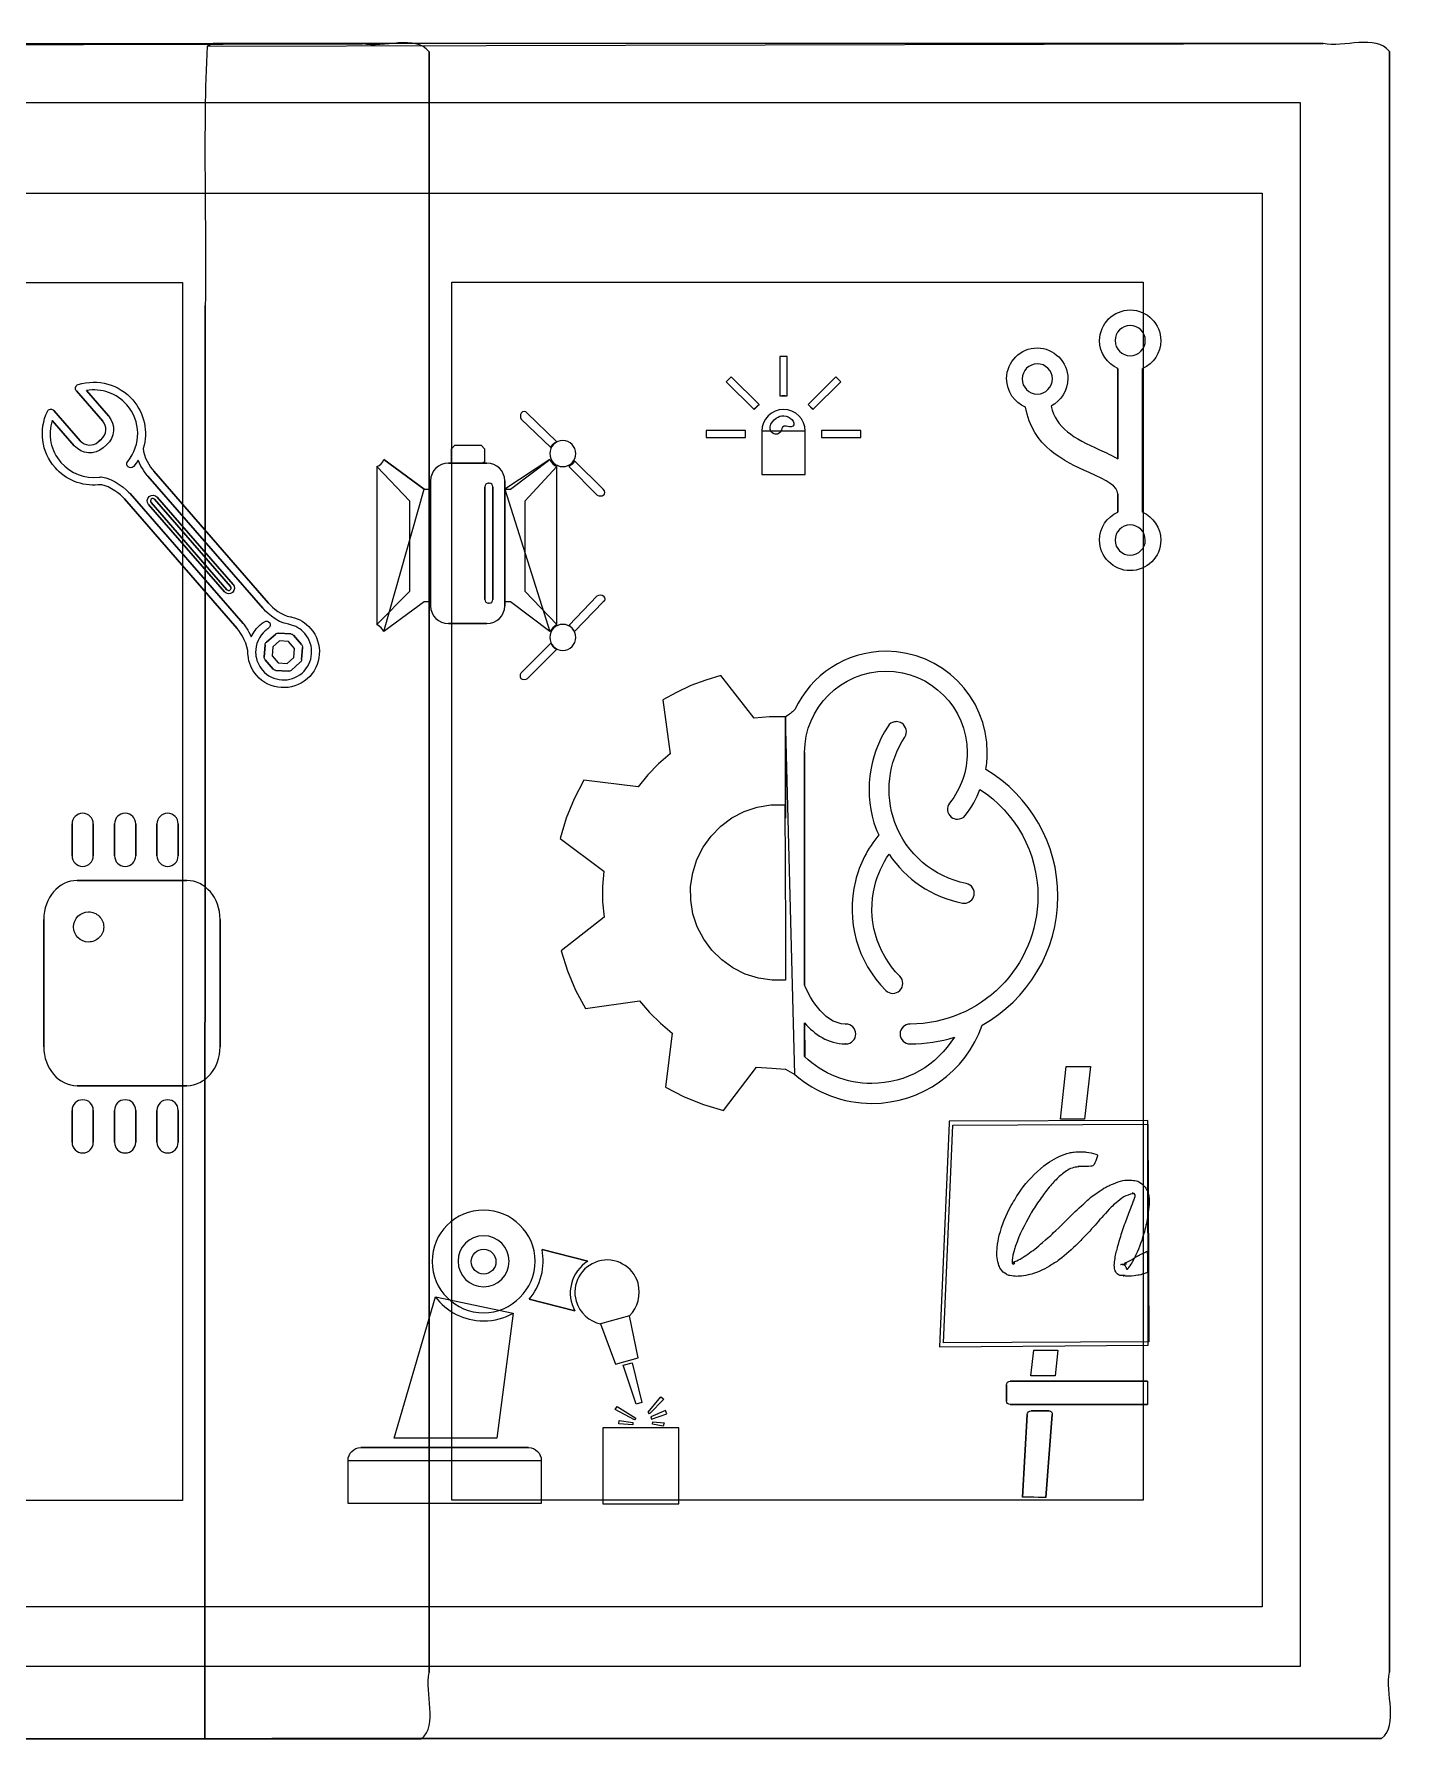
# Model space of a CAD drawing. Extents: x -1032 to 841, y -267 to 643.
# Drawn here: x -868.1 to -586.2, y -267.3 to 84.8 of the extents above; entities that cross this region are included whole.
import ezdxf

# ---------------------------------------------------------------- set-up
doc = ezdxf.new("R2010")
doc.units = 0
doc.layers.add('Background', color=7, linetype='CONTINUOUS')

msp = doc.modelspace()

# ---------------------------------------------------------------- linework, layer by layer
at = {"layer": 'Background', "color": 7}
for points in [[(-800.23744, 82.813304), (-1029.50136, 82.813304), (-1030.23656, 82.479024), (-1030.71928, 82.259592)], [(-601.862416, 82.886504), (-831.12632, 82.886504), (-831.86152, 82.552224), (-832.34424, 82.332792)], [(-786.507176, -253.541552), (-786.507176, 81.197984)], [(-588.132168, -253.46832), (-588.132168, 81.271184)], [(-1015.98664, 70.709696), (-606.614744, 70.709696), (-606.614744, -252.321944), (-1015.98664, -252.321944), (-1015.98664, 70.709696)], [(-1000.8, 52.000016), (-614.4, 52.000016), (-614.4, -239.999984), (-1000.8, -239.999984), (-1000.8, 52.000016)], [(-837.4168, 33.549056), (-837.4168, -218.009184), (-980.20736, -218.009184), (-980.20736, 33.549056), (-837.4168, 33.549056)], [(-639.041832, 33.622264), (-639.041832, -217.935952), (-781.832304, -217.935952), (-781.832304, 33.622264), (-639.041832, 33.622264)], [(-832.74176, 28.773136), (-832.80736, -267.16224)], [(-641.689096, 24.653848), (-641.689096, 24.653848)], [(-712.571753, 10.142071), (-712.571753, 18.244646), (-714.02671, 18.244646), (-714.02671, 10.142071)], [(-644.249096, -2.86616), (-644.249096, 15.77384)], [(-639.129096, 15.77384), (-639.129096, -12.54616), (-639.129096, -7.74616), (-639.129096, -13.90616)], [(-853.919491, 4.908308), (-859.3538, 11.152884)], [(-857.282456, 11.217095), (-852.70952, 5.962325)], [(-718.355758, 8.336969), (-724.09343, 14.07466), (-725.124224, 13.043866), (-719.384641, 7.303787)], [(-707.2143, 7.303787), (-701.476628, 13.043866), (-702.502645, 14.07466), (-708.240317, 8.336969)], [(-667.209096, 13.69384), (-667.209096, 13.69384)], [(-864.016038, 7.096641), (-858.580694, 0.850876)], [(-718.355758, 8.336969), (-718.355758, 8.336969)], [(-713.299232, 10.176941), (-713.299232, 10.176941)], [(-713.299232, 7.317639), (-713.299232, 7.31525)], [(-707.2143, 7.303787), (-707.2143, 7.303787)], [(-660.889096, 10.49384), (-660.889096, 10.49384), (-660.889096, 10.49384)], [(-865.341965, 6.916997), (-865.341965, 6.916997)], [(-859.788131, -0.198845), (-864.36218, 5.056003)], [(-767.459624, 6.51812), (-767.459624, 6.51812)], [(-767.459624, 6.51812), (-767.459624, 6.51812)], [(-767.459624, 5.293616), (-761.338304, -0.583968)], [(-760.11404, 0.640528), (-766.23536, 6.51812)], [(-711.753041, 3.693142), (-711.753041, 3.693142)], [(-854.867213, 0.593239), (-854.176015, 1.194751)], [(-721.14578, 2.977127), (-729.292299, 2.977127), (-729.292299, 1.521692), (-721.138615, 1.521692)], [(-721.175872, 2.300758), (-721.175872, 2.300758)], [(-717.791162, 2.82332), (-717.791162, 2.82332), (-717.791162, -6.15863), (-708.807301, -6.15863), (-708.807301, 2.818544)], [(-705.459848, 1.521692), (-697.306164, 1.521692), (-697.306164, 2.977127), (-705.450773, 2.977127), (-705.450773, 2.977127)], [(-853.123993, -0.011729), (-853.815191, -0.61324)], [(-795.862567, -3.032968), (-787.537568, -9.155456), (-787.537568, -9.155456)], [(-775.050072, -0.828872), (-775.050072, -3.52276), (-775.539776, -3.767664), (-781.661096, -3.767664), (-781.905952, -3.52276), (-781.905952, -0.828872), (-781.171392, -0.094168), (-775.784624, -0.094168), (-775.050072, -0.828872)], [(-770.887569, -9.155456), (-769.663304, -9.155456), (-761.583158, -3.032968)], [(-761.58316, -1.808464), (-761.58316, -1.808464)], [(-750.564776, -9.155456), (-756.441248, -3.277864)], [(-862.56823, -3.631125), (-862.56823, -3.631125)], [(-820.879939, -33.751791), (-844.611324, -6.484409)], [(-843.39871, -5.440637), (-819.67672, -32.698424)], [(-797.331685, -37.074), (-790.475802, -30.216816), (-790.475802, -29.971912), (-790.475802, -11.604448), (-790.475802, -11.604448), (-797.331685, -4.50236)], [(-774.560362, -3.767664), (-782.518083, -3.767664)], [(-774.560362, -3.767664), (-774.560362, -3.767664)], [(-760.11404, -4.50236), (-766.725069, -11.604448), (-766.725069, -11.604448), (-766.725069, -29.971912), (-766.725069, -30.216816), (-760.11404, -37.074)], [(-757.665512, -4.50236), (-751.78904, -10.379952)], [(-757.665512, -4.50236), (-757.665512, -4.50236)], [(-854.851723, -8.286851), (-854.860623, -8.286233)], [(-848.247977, -10.081949), (-824.937079, -36.86855)], [(-787.537568, -9.155456), (-786.313303, -9.155456), (-786.313303, -32.420912), (-787.537568, -32.420912), (-795.862567, -38.5434)], [(-786.190876, -7.44116), (-786.190876, -33.258712)], [(-774.99416, -8.665656), (-774.99416, -31.942616)], [(-774.070656, -7.930952), (-774.2596, -7.930952)], [(-774.070656, -7.930952), (-774.070656, -7.930952)], [(-773.336096, -31.942616), (-773.336096, -8.665656)], [(-770.887569, -33.258712), (-770.887569, -7.44116)], [(-761.583158, -38.5434), (-769.663304, -32.420912), (-770.887569, -32.420912), (-770.887569, -9.155456), (-770.887569, -9.155456)], [(-750.564776, -10.379952), (-750.564776, -10.379952)], [(-644.249096, -13.90616), (-644.249096, -10.14616)], [(-826.151192, -37.917808), (-849.453729, -11.139611)], [(-828.785099, -30.365141), (-844.461667, -12.351164)], [(-843.942971, -11.899772), (-828.265368, -29.914939)], [(-843.942971, -11.899772), (-843.942971, -11.899772)], [(-827.518178, -29.263655), (-843.195782, -11.248488)], [(-842.677163, -10.798208), (-827.000595, -28.812186)], [(-842.677163, -10.798208), (-842.677163, -10.798208)], [(-641.689096, -22.78616), (-641.689096, -22.78616)], [(-757.665512, -37.318896), (-751.78904, -31.196408)], [(-750.564776, -31.196408), (-750.564776, -31.196408)], [(-774.2596, -32.67732), (-774.070656, -32.67732)], [(-750.564776, -32.420912), (-756.441248, -38.5434)], [(-782.518083, -36.932208), (-774.560362, -36.932208)], [(-757.665512, -37.318896), (-757.665512, -37.318896)], [(-820.562564, -43.823206), (-820.385474, -41.286813)], [(-820.112566, -40.736766), (-818.194895, -39.068969)], [(-818.940997, -43.603709), (-817.708986, -45.019416), (-815.834446, -45.149469), (-814.417549, -43.916422), (-814.288685, -42.042918), (-815.521732, -40.626021), (-817.39516, -40.496045), (-818.812056, -41.729092), (-818.940997, -43.603709), (-818.940997, -43.603709)], [(-817.614733, -38.875591), (-815.079376, -39.051491)], [(-817.614733, -38.875591), (-817.614733, -38.875591)], [(-814.529329, -39.324399), (-812.861532, -41.24207)], [(-812.666006, -41.823498), (-812.841906, -44.358855)], [(-767.459624, -47.11488), (-761.338304, -40.992392)], [(-760.11404, -42.216888), (-766.23536, -48.339376)], [(-761.58316, -39.767896), (-761.58316, -39.767896)], [(-818.698128, -46.322382), (-820.36815, -44.404557)], [(-813.11466, -44.906678), (-815.032408, -46.575587)], [(-692.116432, -42.640736), (-692.116056, -42.640816)], [(-815.613837, -46.771113), (-818.150306, -46.595136)], [(-767.459624, -48.339376), (-767.459624, -48.339376)], [(-767.459624, -48.339376), (-767.459624, -48.339376)], [(-712.878552, -56.158), (-712.878552, -77.08144), (-712.876152, -56.159392), (-716.188256, -56.175152), (-719.346064, -56.4814), (-726.263256, -47.617336), (-729.37888, -48.570464), (-732.422632, -49.739216), (-735.375752, -51.117336), (-738.22732, -52.698592), (-736.682008, -63.845464), (-739.099192, -65.90484), (-741.32732, -68.165776), (-743.350752, -70.615776), (-754.52732, -69.25484), (-756.52888, -73.10796), (-758.163256, -77.13296), (-759.413256, -81.290776), (-750.433568, -88.059536), (-750.689816, -91.220472), (-750.667976, -94.387656), (-750.369536, -97.542344), (-759.26016, -104.481408), (-757.952352, -108.612656), (-756.263288, -112.606408), (-754.21016, -116.422032), (-743.052352, -114.845472), (-740.997664, -117.254848), (-738.742976, -119.4736), (-736.299224, -121.487656), (-737.691416, -132.661096), (-733.841416, -134.65328), (-729.819536, -136.27516), (-725.664848, -137.514224), (-718.866416, -128.518912), (-715.703912, -128.765784), (-712.952928, -128.949912), (-712.878928, -128.968872), (-710.960176, -130.039184)], [(-692.134704, -46.748616), (-692.134776, -46.747064)], [(-690.401968, -57.222152), (-690.400368, -57.214152)], [(-690.008184, -57.175096), (-690.008216, -57.175192)], [(-690.008216, -57.175192), (-690.008216, -57.178392)], [(-708.939392, -111.576744), (-708.939392, -63.536112)], [(-713.0504, -74.337688), (-712.878528, -100.543952), (-712.878528, -110.5502), (-715.666032, -110.57676), (-718.484776, -110.158008), (-721.201968, -109.304888), (-723.751968, -108.034576), (-726.069152, -106.383008), (-728.09884, -104.386136), (-729.792592, -102.095512), (-731.103528, -99.567384), (-732.003528, -96.865824), (-732.469152, -94.05332), (-732.487872, -91.20176), (-732.059744, -88.384576), (-731.197248, -85.665816), (-729.91912, -83.114256), (-728.259744, -80.793944), (-726.256624, -78.758), (-723.959744, -77.059568), (-721.425368, -75.742376), (-718.71756, -74.837688), (-715.903496, -74.364256), (-713.0504, -74.337688)], [(-860.24813, -78.295562), (-860.24813, -84.870463)], [(-855.864863, -84.870463), (-855.864863, -78.295562)], [(-851.481596, -78.295562), (-851.481596, -84.870463)], [(-847.098329, -84.870463), (-847.098329, -78.295562)], [(-842.715062, -78.295562), (-842.715062, -84.870463)], [(-838.331795, -84.870463), (-838.331795, -78.295562)], [(-858.056496, -87.062096), (-858.056496, -87.062096)], [(-849.289962, -87.062096), (-849.289962, -87.062096)], [(-840.523428, -87.062096), (-840.523428, -87.062096)], [(-836.58208, -89.98432), (-859.185784, -89.98432)], [(-836.58208, -89.98432), (-836.58208, -89.98432)], [(-866.092472, -98.02032), (-866.092472, -124.31992)], [(-829.675392, -124.31992), (-829.675392, -98.02032)], [(-853.72472, -99.579272), (-853.72472, -99.579272)], [(-708.92072, -126.381448), (-708.93632, -126.364248), (-708.93632, -119.398624)], [(-700.428472, -119.626744), (-700.487832, -119.626744)], [(-700.48788, -123.73768), (-700.40972, -123.73768)], [(-654.908946, -128.397353), (-649.900192, -128.397353), (-651.106003, -139.249655), (-656.114757, -139.249655), (-654.908946, -128.397353)], [(-859.185784, -132.35592), (-836.58208, -132.35592)], [(-858.056496, -135.278033), (-858.056496, -135.278033)], [(-849.289962, -135.278033), (-849.289962, -135.278033)], [(-840.523428, -135.278033), (-840.523428, -135.278033)], [(-860.24813, -137.469667), (-860.24813, -144.044567)], [(-855.864863, -144.044567), (-855.864863, -137.469667)], [(-851.481596, -137.469667), (-851.481596, -144.044567)], [(-847.098329, -144.044567), (-847.098329, -137.469667)], [(-842.715062, -137.469667), (-842.715062, -144.044567)], [(-838.331795, -144.044567), (-838.331795, -137.469667)], [(-638.085176, -139.572392), (-679.083432, -139.699816), (-679.100632, -140.082632), (-681.066256, -186.27484), (-638.00332, -185.94812), (-638.06196, -139.60728), (-638.085176, -139.572392)], [(-638.060616, -140.325872), (-637.828272, -185.24268), (-680.231824, -185.47484), (-678.3162, -140.499816), (-638.060616, -140.325872)], [(-649.399168, -148.927528), (-649.399272, -148.927032)], [(-775.254728, -158.058464), (-775.254728, -158.058464), (-775.254728, -158.058464)], [(-656.464368, -161.6956), (-654.837216, -160.13984)], [(-775.254728, -163.338464), (-775.254728, -163.338464), (-775.254728, -163.338464)], [(-775.254728, -166.138464), (-775.254728, -166.138464), (-775.254728, -166.138464)], [(-763.174728, -166.218464), (-753.734728, -168.618464)], [(-769.174728, -179.33844), (-772.534728, -205.17844), (-793.734728, -205.17844), (-785.174728, -175.97844), (-785.174728, -175.97844), (-785.174728, -175.97844)], [(-743.334728, -173.178464), (-743.334728, -173.178464), (-743.334728, -173.178464)], [(-756.374728, -178.85844), (-765.814728, -176.45844)], [(-756.374728, -178.85844), (-756.374728, -178.85844)], [(-751.094728, -181.57844), (-747.974728, -189.89844), (-743.334728, -188.53844), (-745.094728, -179.89844)], [(-744.534728, -189.57844), (-742.534728, -197.81844), (-743.734728, -198.13844), (-746.454728, -190.05844), (-744.534728, -189.57844), (-744.534728, -189.57844), (-744.534728, -189.57844)], [(-661.618157, -187.009707), (-656.609403, -187.009707), (-657.19685, -192.296726), (-662.205604, -192.296726), (-661.618157, -187.009707)], [(-666.502112, -193.40996), (-638.116872, -193.40996)], [(-666.502112, -193.40996), (-666.502112, -193.40996)], [(-741.254728, -199.81844), (-738.614728, -196.61844), (-738.054728, -197.09844), (-741.014728, -200.13844), (-741.254728, -199.81844), (-741.254728, -199.81844), (-741.254728, -199.81844)], [(-667.222112, -197.49836), (-667.222112, -194.12996)], [(-744.054728, -201.33844), (-748.054728, -199.25844), (-747.654728, -198.61844), (-743.814728, -201.01844), (-744.054728, -201.33844), (-744.054728, -201.33844), (-744.054728, -201.33844)], [(-740.694728, -200.77844), (-740.534728, -201.25844), (-737.414728, -200.13844), (-737.654728, -199.41844), (-740.694728, -200.77844), (-740.694728, -200.77844), (-740.694728, -200.77844)], [(-638.116872, -198.21836), (-666.502112, -198.21836)], [(-663.966992, -217.33172), (-662.956672, -200.238832)], [(-662.158104, -199.531664), (-662.158096, -199.531664)], [(-662.158096, -199.531664), (-658.450208, -199.531664)], [(-657.808784, -200.238832), (-659.098216, -217.424752)], [(-750.614728, -218.69844), (-734.934728, -218.69844), (-734.934728, -203.01844), (-750.614728, -203.01844), (-750.614728, -218.69844), (-750.614728, -218.69844), (-750.614728, -218.69844)], [(-744.454728, -202.37844), (-747.334728, -202.21844), (-747.254728, -201.49844), (-744.454728, -201.89844), (-744.454728, -202.37844), (-744.454728, -202.37844), (-744.454728, -202.37844)], [(-740.294728, -201.81844), (-737.974728, -201.97844), (-738.134728, -202.69844), (-740.374728, -202.29844), (-740.294728, -201.81844), (-740.294728, -201.81844)], [(-800.614728, -207.09844), (-765.974728, -207.09844)], [(-800.614728, -207.09844), (-800.614728, -207.09844), (-800.614728, -207.09844)], [(-763.334728, -209.73844), (-763.334728, -218.61844), (-803.254728, -218.61844), (-803.254728, -209.73844)], [(-1017.3864, -267.2718), (-788.122496, -267.2718)], [(-819.01136, -267.19856), (-589.747488, -267.19856)]]:
    msp.add_lwpolyline(points, close=True, dxfattribs=at)
for points in [[(-786.507176, 81.197984), (-789.411088, 84.759824), (-795.914656, 81.889104), (-800.23744, 82.813304)], [(-588.132168, 81.271184), (-591.03608, 84.833024), (-597.539608, 81.962304), (-601.862416, 82.886504)], [(-832.34424, 82.332792), (-833.27352, 64.623848), (-832.47544, 46.60212), (-832.74176, 28.773136)], [(-648.009096, 21.533848), (-648.009096, 25.053848), (-645.129096, 27.853848), (-641.689096, 27.853848)], [(-641.689096, 24.653848), (-643.449096, 24.653848), (-644.809096, 23.213848), (-644.809096, 21.533848)], [(-641.689096, 27.853848), (-638.169096, 27.853848), (-635.369096, 24.973848), (-635.369096, 21.533848)], [(-638.569096, 21.533848), (-638.569096, 23.213848), (-639.929096, 24.653848), (-641.689096, 24.653848)], [(-644.249096, 15.77384), (-646.409096, 16.73384), (-648.009096, 18.97384), (-648.009096, 21.533848)], [(-644.809096, 21.533848), (-644.809096, 19.77384), (-643.369096, 18.41384), (-641.689096, 18.41384)], [(-641.689096, 18.41384), (-639.929096, 18.41384), (-638.569096, 19.85384), (-638.569096, 21.533848)], [(-635.369096, 21.533848), (-635.369096, 18.97384), (-636.889096, 16.73384), (-639.129096, 15.77384)], [(-667.209096, 13.69384), (-667.209096, 17.21384), (-664.329096, 20.01384), (-660.889096, 20.01384)], [(-660.889096, 20.01384), (-657.449096, 20.01384), (-654.569096, 17.13384), (-654.569096, 13.69384)], [(-660.889096, 16.73384), (-662.569096, 16.73384), (-664.009096, 15.29384), (-664.009096, 13.61384)], [(-657.769096, 13.61384), (-657.769096, 15.37384), (-659.209096, 16.73384), (-660.889096, 16.73384)], [(-859.3538, 11.152884), (-859.530837, 11.356318), (-859.591949, 11.635546), (-859.519222, 11.894311)], [(-859.519222, 11.894311), (-859.446341, 12.155301), (-859.248765, 12.360691), (-858.991586, 12.442336)], [(-858.991586, 12.442336), (-854.937881, 13.737251), (-850.512024, 12.501264), (-847.719964, 9.2905)], [(-848.928437, 8.241969), (-851.022856, 10.648671), (-854.198259, 11.749836), (-857.282456, 11.217095)], [(-663.289096, 7.77384), (-665.609096, 8.73384), (-667.209096, 10.97384), (-667.209096, 13.69384)], [(-664.009096, 13.61384), (-664.009096, 11.93384), (-662.649096, 10.49384), (-660.889096, 10.49384)], [(-660.889096, 10.49384), (-659.129096, 10.49384), (-657.769096, 11.93384), (-657.769096, 13.61384)], [(-654.569096, 13.69384), (-654.569096, 11.21384), (-656.009096, 9.13384), (-658.009096, 8.01384)], [(-865.341965, 6.916997), (-865.224553, 7.159248), (-864.993693, 7.328793), (-864.726329, 7.3639)], [(-864.726329, 7.3639), (-864.46, 7.400196), (-864.193075, 7.300075), (-864.016038, 7.096641)], [(-848.760261, -3.432139), (-845.944299, -0.014643), (-846.01605, 4.896541), (-848.928437, 8.241969)], [(-847.719964, 9.2905), (-845.252835, 6.455517), (-844.528378, 2.670547), (-845.545814, -0.731998)], [(-719.384641, 7.303787), (-719.074161, 7.679229), (-718.729289, 8.024578), (-718.355758, 8.336969)], [(-713.299232, 7.31525), (-715.780684, 7.31525), (-717.791162, 5.304773), (-717.791162, 2.82332)], [(-714.02671, 10.142071), (-713.786924, 10.165477), (-713.544272, 10.176941), (-713.299232, 10.176941)], [(-713.299232, 10.176941), (-713.054191, 10.176941), (-712.811539, 10.165477), (-712.571753, 10.142071)], [(-708.807301, 2.825708), (-708.807779, 5.307161), (-710.818257, 7.317639), (-713.299232, 7.317639)], [(-708.240317, 8.336969), (-707.870129, 8.024578), (-707.52478, 7.679229), (-707.2143, 7.303787)], [(-650.169096, -5.74616), (-655.289096, -3.42616), (-662.009096, -0.30616), (-663.289096, 7.77384)], [(-658.009096, 8.01384), (-657.049096, 3.45384), (-653.289096, 1.37384), (-648.009096, -1.02616)], [(-863.779237, -4.683951), (-866.570184, -1.473265), (-867.18434, 3.079835), (-865.341965, 6.916997)], [(-864.36218, 5.056003), (-865.314764, 2.072621), (-864.663762, -1.224346), (-862.56823, -3.631125)], [(-854.176015, 1.194751), (-853.082709, 2.146195), (-852.965976, 3.812622), (-853.919491, 4.908308)], [(-852.70952, 5.962325), (-851.177271, 4.201613), (-851.363282, 1.520521), (-853.123993, -0.011729)], [(-767.459624, 6.51812), (-767.70448, 6.273216), (-767.70448, 5.783416), (-767.459624, 5.293616)], [(-766.23536, 6.51812), (-766.480216, 7.00792), (-767.214776, 7.00792), (-767.459624, 6.51812)], [(-715.424348, 2.345181), (-717.047443, 3.296683), (-715.408108, 5.386453), (-714.381613, 5.70362)], [(-714.381613, 5.70362), (-713.567677, 6.340343), (-711.906848, 5.894685), (-711.314547, 4.887296)], [(-713.138737, 3.867966), (-713.843288, 3.674513), (-713.574842, 3.201151), (-713.875769, 2.697217)], [(-711.753041, 3.693142), (-712.213029, 3.611462), (-712.651045, 4.003144), (-713.138737, 3.867966)], [(-711.314547, 4.887296), (-711.011232, 4.371899), (-711.15883, 3.800616), (-711.753041, 3.693142)], [(-858.580694, 0.850876), (-857.628292, -0.244733), (-855.961787, -0.360353), (-854.867213, 0.593239)], [(-760.794286, 0.096409), (-761.299394, -0.408795), (-761.58316, -1.093998), (-761.58316, -1.808464)], [(-761.338304, -0.583968), (-761.093448, -0.094168), (-760.8486, 0.395632), (-760.11404, 0.640528)], [(-758.889776, 0.885432), (-759.604106, 0.885432), (-760.289179, 0.601612), (-760.794286, 0.096409)], [(-756.985266, 0.096409), (-757.490373, 0.601612), (-758.175446, 0.885432), (-758.889776, 0.885432)], [(-756.196392, -1.808464), (-756.196392, -1.093998), (-756.480158, -0.408795), (-756.985266, 0.096409)], [(-721.175872, 2.300758), (-721.175872, 2.529558), (-721.164409, 2.753104), (-721.14578, 2.977127)], [(-721.138615, 1.521692), (-721.161543, 1.778196), (-721.175872, 2.037089), (-721.175872, 2.300758)], [(-713.875769, 2.697217), (-714.176696, 2.186597), (-714.904175, 2.039477), (-715.424348, 2.345181)], [(-708.807301, 2.818544), (-708.807301, 2.818544), (-708.807301, 2.82332), (-708.807301, 2.825708)], [(-705.422591, 2.300758), (-705.422591, 2.037089), (-705.436443, 1.778196), (-705.459848, 1.521692)], [(-705.450773, 2.977127), (-705.432144, 2.753104), (-705.422591, 2.529081), (-705.422591, 2.300758)], [(-853.815191, -0.61324), (-855.575902, -2.14549), (-858.255882, -1.959556), (-859.788131, -0.198845)], [(-848.651813, -4.55974), (-848.992282, -4.279015), (-849.041063, -3.77372), (-848.760261, -3.432139)], [(-846.620776, -3.159148), (-846.888654, -3.604467), (-847.182614, -4.039034), (-847.523099, -4.45137)], [(-844.611324, -6.484409), (-844.792271, -6.27288), (-845.932068, -4.881456), (-846.620776, -3.159148)], [(-845.545814, -0.731998), (-845.563285, -2.450026), (-844.147344, -4.565966), (-843.39871, -5.440637)], [(-797.331685, -4.50236), (-796.597126, -4.257464), (-796.10742, -3.767664), (-795.862567, -3.032968)], [(-761.58316, -1.808464), (-761.58316, -2.52293), (-761.299394, -3.208133), (-760.794286, -3.713337)], [(-761.583158, -3.032968), (-761.338304, -3.767664), (-760.603746, -4.257464), (-760.11404, -4.50236)], [(-756.441248, -3.277864), (-756.686096, -3.767664), (-757.175808, -4.257464), (-757.665512, -4.50236)], [(-756.985266, -3.713337), (-756.480158, -3.208133), (-756.196392, -2.52293), (-756.196392, -1.808464)], [(-648.009096, -1.02616), (-646.729096, -1.58616), (-645.449096, -2.22616), (-644.249096, -2.86616)], [(-854.860623, -8.286233), (-858.237002, -8.567309), (-861.54601, -7.248956), (-863.779237, -4.683951)], [(-862.56823, -3.631125), (-860.593983, -5.900937), (-857.628821, -7.035583), (-854.638912, -6.669567)], [(-854.638912, -6.669567), (-854.611826, -6.665856), (-854.348218, -6.620428), (-854.234744, -6.628301)], [(-854.234744, -6.628301), (-851.634863, -6.808678), (-848.853134, -9.394969), (-848.247977, -10.081949)], [(-847.616897, -4.546586), (-847.906064, -4.799277), (-848.345246, -4.813521), (-848.651813, -4.55974)], [(-847.523099, -4.45137), (-847.552346, -4.486229), (-847.584699, -4.51752), (-847.616897, -4.546586)], [(-782.518083, -3.767664), (-784.55281, -3.767664), (-786.190876, -5.40604), (-786.190876, -7.44116)], [(-770.887569, -7.44116), (-770.887569, -5.40604), (-772.525634, -3.767664), (-774.560362, -3.767664)], [(-760.794286, -3.713337), (-760.289179, -4.21854), (-759.604106, -4.50236), (-758.889776, -4.50236)], [(-758.889776, -4.50236), (-758.175446, -4.50236), (-757.490373, -4.21854), (-756.985266, -3.713337)], [(-644.249096, -10.14616), (-644.249096, -8.54616), (-646.489096, -7.42616), (-650.169096, -5.74616)], [(-854.106253, -8.272618), (-854.360517, -8.26392), (-854.688052, -8.247903), (-854.851723, -8.286851)], [(-849.453729, -11.139611), (-850.235275, -10.25595), (-852.407199, -8.531344), (-854.106253, -8.272618)], [(-844.34478, -10.682511), (-843.853447, -10.254931), (-843.104743, -10.306875), (-842.677163, -10.798208)], [(-774.2596, -7.930952), (-774.666544, -7.930952), (-774.99416, -8.258632), (-774.99416, -8.665656)], [(-773.336096, -8.665656), (-773.336096, -8.258632), (-773.66372, -7.930952), (-774.070656, -7.930952)], [(-751.78904, -10.379952), (-751.299336, -10.624848), (-750.809624, -10.624848), (-750.564776, -10.379952)], [(-750.564776, -10.379952), (-750.075072, -10.135048), (-750.075072, -9.645248), (-750.564776, -9.155456)], [(-844.461667, -12.351164), (-844.888058, -11.858795), (-844.837304, -11.111127), (-844.34478, -10.682511)], [(-843.895536, -11.19994), (-844.101426, -11.38016), (-844.122002, -11.692846), (-843.942971, -11.899772)], [(-843.195782, -11.248488), (-843.373777, -11.042753), (-843.68861, -11.02091), (-843.895536, -11.19994)], [(-648.009096, -19.66616), (-648.009096, -17.10616), (-646.489096, -14.86616), (-644.249096, -13.90616)], [(-639.129096, -13.90616), (-636.969096, -14.86616), (-635.369096, -17.10616), (-635.369096, -19.66616)], [(-641.689096, -16.54616), (-643.449096, -16.54616), (-644.809096, -17.98616), (-644.809096, -19.66616)], [(-638.569096, -19.66616), (-638.569096, -17.90616), (-640.009096, -16.54616), (-641.689096, -16.54616)], [(-641.689096, -25.98616), (-645.209096, -25.98616), (-648.009096, -23.10616), (-648.009096, -19.66616)], [(-644.809096, -19.66616), (-644.809096, -21.42616), (-643.369096, -22.78616), (-641.689096, -22.78616)], [(-635.369096, -19.66616), (-635.369096, -23.18616), (-638.249096, -25.98616), (-641.689096, -25.98616)], [(-641.689096, -22.78616), (-639.929096, -22.78616), (-638.569096, -21.34616), (-638.569096, -19.66616)], [(-827.115257, -30.480993), (-827.60778, -30.909609), (-828.356406, -30.856552), (-828.785099, -30.365141)], [(-828.265368, -29.914939), (-828.085225, -30.121941), (-827.773729, -30.143552), (-827.565614, -29.963487)], [(-827.565614, -29.963487), (-827.359724, -29.783267), (-827.338035, -29.470658), (-827.518178, -29.263655)], [(-827.000595, -28.812186), (-826.571979, -29.304709), (-826.623923, -30.053413), (-827.115257, -30.480993)], [(-751.78904, -31.196408), (-751.299336, -30.951512), (-750.809624, -30.951512), (-750.564776, -31.196408)], [(-750.564776, -31.196408), (-750.075072, -31.686208), (-750.075072, -32.176008), (-750.564776, -32.420912)], [(-815.474004, -37.070125), (-818.160143, -36.747387), (-820.600175, -34.069665), (-820.879939, -33.751791)], [(-819.67672, -32.698424), (-818.868334, -33.614129), (-816.877804, -35.375336), (-815.138987, -35.495973)], [(-786.190876, -33.258712), (-786.190876, -35.293824), (-784.55281, -36.932208), (-782.518083, -36.932208)], [(-774.99416, -31.942616), (-774.99416, -32.34964), (-774.666544, -32.67732), (-774.2596, -32.67732)], [(-774.560362, -36.932208), (-772.525634, -36.932208), (-770.887569, -35.293824), (-770.887569, -33.258712)], [(-774.070656, -32.67732), (-773.663712, -32.67732), (-773.336096, -32.34964), (-773.336096, -31.942616)], [(-823.947378, -43.162474), (-823.827359, -41.432557), (-825.350639, -38.849737), (-826.151192, -37.917808)], [(-824.937079, -36.86855), (-824.619627, -37.239341), (-823.851357, -38.31435), (-823.231187, -39.622773)], [(-823.231187, -39.622773), (-822.800995, -38.706925), (-822.187732, -37.875321), (-821.40255, -37.19202)], [(-820.349569, -38.400802), (-821.653447, -39.535495), (-822.378909, -41.178693), (-822.335734, -42.908753)], [(-821.40255, -37.19202), (-821.127736, -36.952865), (-820.835245, -36.732822), (-820.533559, -36.541363)], [(-820.533559, -36.541363), (-820.161418, -36.301135), (-819.665971, -36.410404), (-819.426855, -36.782467)], [(-819.669072, -37.889093), (-819.905372, -38.040375), (-820.132972, -38.211264), (-820.349569, -38.400802)], [(-819.426855, -36.782467), (-819.188776, -37.153341), (-819.297009, -37.649978), (-819.669072, -37.889093)], [(-815.374234, -37.098286), (-815.408413, -37.091443), (-815.443472, -37.081186), (-815.474004, -37.070125)], [(-812.181537, -38.965254), (-813.021169, -38.000432), (-814.125673, -37.357057), (-815.374234, -37.098286)], [(-815.138987, -35.495973), (-815.031076, -35.50346), (-814.929159, -35.532887), (-814.835228, -35.580764)], [(-814.835228, -35.580764), (-813.329677, -35.93785), (-811.998247, -36.742288), (-810.97529, -37.916569)], [(-810.97529, -37.916569), (-808.301177, -40.990598), (-808.624542, -45.667569), (-811.699838, -48.343829)], [(-795.862567, -38.5434), (-796.10742, -38.0536), (-796.597126, -37.5638), (-797.331685, -37.074)], [(-760.794286, -37.863023), (-761.299394, -38.368227), (-761.58316, -39.05343), (-761.58316, -39.767896)], [(-760.11404, -37.074), (-760.603746, -37.5638), (-761.338304, -38.0536), (-761.583158, -38.5434)], [(-758.889776, -37.074), (-759.604106, -37.074), (-760.289179, -37.35782), (-760.794286, -37.863023)], [(-756.985266, -37.863023), (-757.490373, -37.35782), (-758.175446, -37.074), (-758.889776, -37.074)], [(-756.441248, -38.5434), (-756.686096, -38.0536), (-757.175808, -37.5638), (-757.665512, -37.318896)], [(-756.196392, -39.767896), (-756.196392, -39.05343), (-756.480158, -38.368227), (-756.985266, -37.863023)], [(-820.385474, -41.286813), (-820.370809, -41.075441), (-820.272059, -40.876609), (-820.112566, -40.736766)], [(-818.194895, -39.068969), (-818.036592, -38.930161), (-817.824916, -38.859891), (-817.614733, -38.875591)], [(-815.079376, -39.051491), (-814.866814, -39.06512), (-814.669095, -39.163794), (-814.529329, -39.324399)], [(-812.861532, -41.24207), (-812.721689, -41.401562), (-812.651187, -41.609901), (-812.666006, -41.823498)], [(-812.749327, -47.133054), (-810.341359, -45.036487), (-810.087195, -41.373068), (-812.181537, -38.965254)], [(-761.58316, -39.767896), (-761.58316, -40.482362), (-761.299394, -41.167565), (-760.794286, -41.672769)], [(-761.338304, -40.992392), (-761.093448, -41.482192), (-760.8486, -41.971992), (-760.11404, -42.216888)], [(-760.794286, -41.672769), (-760.289179, -42.177972), (-759.604106, -42.461792), (-758.889776, -42.461792)], [(-758.889776, -42.461792), (-758.175446, -42.461792), (-757.490373, -42.177972), (-756.985266, -41.672769)], [(-756.985266, -41.672769), (-756.480158, -41.167565), (-756.196392, -40.482362), (-756.196392, -39.767896)], [(-823.907417, -43.472652), (-823.939716, -43.374277), (-823.954711, -43.26816), (-823.947378, -43.162474)], [(-822.12495, -47.620547), (-823.14783, -46.445154), (-823.7607, -45.015392), (-823.907417, -43.472652)], [(-822.335734, -42.908753), (-822.335702, -42.924405), (-822.344338, -42.936102), (-822.344306, -42.951754)], [(-822.344306, -42.951754), (-822.344165, -42.981946), (-822.337426, -43.013713), (-822.337285, -43.043905)], [(-822.337285, -43.043905), (-822.330624, -43.076784), (-822.326264, -43.110622), (-822.324207, -43.145418)], [(-822.324207, -43.145418), (-822.24041, -44.418864), (-821.754533, -45.600596), (-820.914902, -46.565418)], [(-820.36815, -44.404557), (-820.507916, -44.243952), (-820.577306, -44.03569), (-820.562564, -43.823206)], [(-812.841906, -44.358855), (-812.856494, -44.569115), (-812.955245, -44.767947), (-813.11466, -44.906678)], [(-692.116056, -42.640816), (-700.467336, -42.640816), (-707.626384, -47.575336), (-710.978552, -54.650192)], [(-671.219544, -63.537608), (-671.219544, -52.009392), (-680.588016, -42.640736), (-692.116432, -42.640736)], [(-811.699838, -48.343829), (-814.772755, -51.018018), (-819.449649, -50.693541), (-822.12495, -47.620547)], [(-820.914902, -46.565418), (-818.820483, -48.97212), (-815.157141, -49.227396), (-812.749327, -47.133054)], [(-818.150306, -46.595136), (-818.361679, -46.580471), (-818.56051, -46.48172), (-818.698128, -46.322382)], [(-815.032408, -46.575587), (-815.191901, -46.71543), (-815.402464, -46.785778), (-815.613837, -46.771113)], [(-767.459624, -48.339376), (-767.70448, -47.849576), (-767.70448, -47.359784), (-767.459624, -47.11488)], [(-766.23536, -48.339376), (-766.480216, -48.58428), (-767.214776, -48.58428), (-767.459624, -48.339376)], [(-708.939392, -63.536112), (-708.939392, -54.279216), (-701.391648, -46.749464), (-692.134704, -46.748616)], [(-692.134776, -46.747064), (-682.877368, -46.747064), (-675.347272, -54.275656), (-675.347272, -63.533)], [(-710.978552, -54.650192), (-711.696016, -55.392776), (-711.985064, -55.623264), (-712.878552, -56.158)], [(-691.714432, -58.089152), (-695.875376, -64.47216), (-696.781, -72.244512), (-694.16912, -79.387584)], [(-690.400368, -57.214152), (-690.9186, -57.321384), (-691.40204, -57.611568), (-691.714432, -58.089152)], [(-690.008216, -57.178392), (-690.140064, -57.180792), (-690.272648, -57.195272), (-690.401968, -57.222152)], [(-688.859744, -57.504784), (-689.214184, -57.269104), (-689.612656, -57.166616), (-690.008184, -57.175096)], [(-688.250368, -60.359472), (-687.636152, -59.404368), (-687.904664, -58.119088), (-688.859744, -57.504784)], [(-690.286312, -77.984472), (-692.450056, -72.05968), (-691.699928, -65.64112), (-688.250368, -60.359472)], [(-675.347272, -63.533), (-675.347272, -67.362952), (-676.61504, -70.991448), (-678.983208, -73.983)], [(-671.50548, -67.059488), (-671.307408, -65.909424), (-671.219544, -64.736168), (-671.219544, -63.537608)], [(-656.621112, -93.209496), (-656.621104, -82.412), (-662.306408, -72.565088), (-671.50548, -67.059488)], [(-675.747272, -76.533), (-674.441464, -74.886328), (-673.461, -73.06584), (-672.720712, -71.165816)], [(-672.720712, -71.165816), (-665.304752, -76.018376), (-660.748832, -84.250032), (-660.748832, -93.2252)], [(-858.056496, -76.103929), (-859.298422, -76.103929), (-860.24813, -77.053637), (-860.24813, -78.295562)], [(-855.864863, -78.295562), (-855.864863, -77.053637), (-856.81457, -76.103929), (-858.056496, -76.103929)], [(-849.289962, -76.103929), (-850.531888, -76.103929), (-851.481596, -77.053637), (-851.481596, -78.295562)], [(-847.098329, -78.295562), (-847.098329, -77.053637), (-848.048037, -76.103929), (-849.289962, -76.103929)], [(-840.523428, -76.103929), (-841.765354, -76.103929), (-842.715062, -77.053637), (-842.715062, -78.295562)], [(-838.331795, -78.295562), (-838.331795, -77.053637), (-839.281503, -76.103929), (-840.523428, -76.103929)], [(-678.983208, -73.983), (-679.694112, -74.869816), (-679.5362, -76.165184), (-678.639456, -76.876752)], [(-678.639456, -76.876752), (-678.260016, -77.178816), (-677.813296, -77.314256), (-677.364456, -77.314256)], [(-677.364456, -77.314256), (-676.7606, -77.314256), (-676.156128, -77.049608), (-675.747272, -76.533)], [(-693.61756, -80.567272), (-695.907632, -83.334592), (-697.594016, -86.594848), (-698.451936, -90.103216)], [(-694.16912, -79.387584), (-694.013152, -79.796672), (-693.79352, -80.1678), (-693.61756, -80.567272)], [(-675.555048, -90.603224), (-682.386432, -89.248736), (-687.898864, -84.523208), (-690.286312, -77.984472)], [(-860.24813, -84.870463), (-860.24813, -86.112389), (-859.298422, -87.062096), (-858.056496, -87.062096)], [(-858.056496, -87.062096), (-856.81457, -87.062096), (-855.864863, -86.112389), (-855.864863, -84.870463)], [(-851.481596, -84.870463), (-851.481596, -86.112389), (-850.531888, -87.062096), (-849.289962, -87.062096)], [(-849.289962, -87.062096), (-848.048037, -87.062096), (-847.098329, -86.112389), (-847.098329, -84.870463)], [(-842.715062, -84.870463), (-842.715062, -86.112389), (-841.765354, -87.062096), (-840.523428, -87.062096)], [(-840.523428, -87.062096), (-839.281503, -87.062096), (-838.331795, -86.112389), (-838.331795, -84.870463)], [(-694.455056, -91.073536), (-693.880128, -88.734528), (-692.869448, -86.523536), (-691.505056, -84.5454)], [(-691.505056, -84.5454), (-688.026096, -89.729648), (-682.669856, -93.375816), (-676.355048, -94.632904)], [(-859.185784, -89.98432), (-863.015856, -89.98432), (-866.092472, -93.564), (-866.092472, -98.02032)], [(-829.675392, -98.02032), (-829.675392, -93.564), (-832.752008, -89.98432), (-836.58208, -89.98432)], [(-698.451936, -90.103216), (-700.45948, -98.26932), (-698.116776, -106.70316), (-692.172248, -112.676656)], [(-689.259744, -109.76416), (-694.181208, -104.823456), (-696.121504, -97.836216), (-694.455056, -91.073536)], [(-673.937864, -93.020416), (-673.713672, -91.89976), (-674.43436, -90.827176), (-675.555048, -90.603224)], [(-660.748832, -93.2252), (-660.748832, -107.784136), (-672.588248, -119.62364), (-687.14728, -119.62364)], [(-676.355048, -94.632904), (-676.218856, -94.666824), (-676.082152, -94.676664), (-675.936304, -94.676664)], [(-675.936304, -94.676664), (-674.971816, -94.676664), (-674.132632, -93.994816), (-673.937864, -93.020416)], [(-672.264856, -119.837616), (-662.939224, -114.604672), (-656.621112, -104.640312), (-656.621112, -93.209496)], [(-859.96, -99.579272), (-859.960001, -97.857463), (-858.564209, -96.461657), (-856.8424, -96.46164)], [(-856.8424, -96.46164), (-856.015544, -96.461627), (-855.22255, -96.790085), (-854.63787, -97.374756)], [(-854.63787, -97.374756), (-854.05319, -97.959427), (-853.72472, -98.752416), (-853.72472, -99.579272)], [(-856.8424, -102.696904), (-858.564209, -102.696887), (-859.960001, -101.301081), (-859.96, -99.579272)], [(-854.63787, -101.783788), (-855.22255, -102.368459), (-856.015544, -102.696917), (-856.8424, -102.696904)], [(-853.72472, -99.579272), (-853.72472, -100.406128), (-854.05319, -101.199117), (-854.63787, -101.783788)], [(-700.487832, -119.626744), (-705.330952, -119.626744), (-708.354104, -112.970064), (-708.939392, -111.576744)], [(-689.259744, -112.676656), (-688.450992, -111.868096), (-688.4604, -110.572936), (-689.259744, -109.76416)], [(-692.172248, -112.676656), (-691.772816, -113.076272), (-691.252072, -113.284472), (-690.725368, -113.284472)], [(-690.725368, -113.284472), (-690.199136, -113.284472), (-689.668832, -113.076272), (-689.259744, -112.676656)], [(-708.93632, -119.398624), (-706.918904, -121.70844), (-704.11316, -123.73768), (-700.48788, -123.73768)], [(-698.373784, -121.66268), (-698.373784, -120.541952), (-699.298144, -119.626744), (-700.428472, -119.626744)], [(-687.14728, -119.62364), (-688.287264, -119.62364), (-689.22228, -120.539648), (-689.22228, -121.679888)], [(-700.40972, -123.73768), (-699.269744, -123.72808), (-698.364424, -122.802848), (-698.373784, -121.66268)], [(-678.011336, -122.32676), (-681.587696, -128.173864), (-687.950264, -131.9002), (-695.083216, -131.9002)], [(-695.067992, -136.015744), (-684.699304, -136.015744), (-675.685488, -129.533528), (-672.264856, -119.837616)], [(-689.22228, -121.679888), (-689.22228, -122.820344), (-688.287496, -123.734576), (-687.14728, -123.734576)], [(-687.14728, -123.734576), (-683.96072, -123.734576), (-680.895616, -123.233368), (-678.011336, -122.32676)], [(-866.092472, -124.31992), (-866.092472, -128.77624), (-863.015856, -132.35592), (-859.185784, -132.35592)], [(-836.58208, -132.35592), (-832.752008, -132.35592), (-829.675392, -128.77624), (-829.675392, -124.31992)], [(-695.083216, -131.9002), (-700.287208, -131.9002), (-705.168872, -129.938528), (-708.92072, -126.381448)], [(-710.960176, -130.039184), (-706.555312, -133.898328), (-700.982896, -136.015744), (-695.067992, -136.015744)], [(-858.056496, -135.278033), (-859.298422, -135.278033), (-860.24813, -136.227741), (-860.24813, -137.469667)], [(-855.864863, -137.469667), (-855.864863, -136.227741), (-856.81457, -135.278033), (-858.056496, -135.278033)], [(-849.289962, -135.278033), (-850.531888, -135.278033), (-851.481596, -136.227741), (-851.481596, -137.469667)], [(-847.098329, -137.469667), (-847.098329, -136.227741), (-848.048037, -135.278033), (-849.289962, -135.278033)], [(-840.523428, -135.278033), (-841.765354, -135.278033), (-842.715062, -136.227741), (-842.715062, -137.469667)], [(-838.331795, -137.469667), (-838.331795, -136.227741), (-839.281503, -135.278033), (-840.523428, -135.278033)], [(-860.24813, -144.044567), (-860.24813, -145.286493), (-859.298422, -146.236201), (-858.056496, -146.236201)], [(-858.056496, -146.236201), (-856.81457, -146.236201), (-855.864863, -145.286493), (-855.864863, -144.044567)], [(-851.481596, -144.044567), (-851.481596, -145.286493), (-850.531888, -146.236201), (-849.289962, -146.236201)], [(-849.289962, -146.236201), (-848.048037, -146.236201), (-847.098329, -145.286493), (-847.098329, -144.044567)], [(-842.715062, -144.044567), (-842.715062, -145.286493), (-841.765354, -146.236201), (-840.523428, -146.236201)], [(-840.523428, -146.236201), (-839.281503, -146.236201), (-838.331795, -145.286493), (-838.331795, -144.044567)], [(-658.36488, -148.097368), (-657.097632, -147.264992), (-655.720496, -146.58576), (-654.24128, -146.226352)], [(-654.24128, -146.226352), (-653.940216, -146.153232), (-653.631784, -146.114688), (-653.327032, -146.058848)], [(-653.327032, -146.058848), (-652.760504, -146.042048), (-652.194216, -146.005648), (-651.62744, -146.008448)], [(-651.62744, -146.008448), (-651.335704, -146.009248), (-651.044656, -146.041008), (-650.754512, -146.071568)], [(-650.754512, -146.071568), (-650.093968, -146.140848), (-649.403224, -146.251728), (-648.786208, -146.510336)], [(-648.448632, -146.694272), (-648.29072, -146.761472), (-649.241256, -148.994752), (-649.399168, -148.927528)], [(-648.786208, -146.510336), (-648.668016, -146.559856), (-648.561152, -146.632968), (-648.448632, -146.694272)], [(-664.300664, -153.96604), (-662.962912, -152.075928), (-661.350944, -150.3986), (-659.555072, -148.93996)], [(-659.555072, -148.93996), (-659.158344, -148.659096), (-658.77116, -148.36424), (-658.36488, -148.097368)], [(-655.898752, -150.740872), (-656.19792, -150.997936), (-656.475936, -151.278648), (-656.764544, -151.547536)], [(-653.700456, -149.370576), (-654.502376, -149.661808), (-655.258032, -150.190336), (-655.898752, -150.740872)], [(-652.3792, -149.137568), (-652.91028, -149.192288), (-653.196736, -149.187568), (-653.700456, -149.370576)], [(-651.71368, -149.041192), (-652.49404, -149.071192), (-652.625896, -148.953352), (-652.3792, -149.137568)], [(-649.798928, -148.990392), (-650.437208, -149.058632), (-651.074312, -149.016632), (-651.71368, -149.041192)], [(-649.399272, -148.927032), (-649.532488, -148.948152), (-649.664816, -148.975992), (-649.798928, -148.990392)], [(-666.27256, -157.12052), (-665.601584, -155.99664), (-665.057576, -155.035488), (-664.300664, -153.96604)], [(-659.60648, -154.85672), (-660.17856, -155.621904), (-660.978264, -156.750256), (-661.48424, -157.560744)], [(-657.688152, -152.482696), (-658.292312, -153.146208), (-659.07668, -154.148112), (-659.60648, -154.85672)], [(-656.764544, -151.547536), (-657.072408, -151.859256), (-657.393176, -152.158752), (-657.688152, -152.482696)], [(-650.241808, -155.802496), (-649.151192, -154.883152), (-648.66268, -154.578976), (-647.512736, -153.775536)], [(-647.512736, -153.775536), (-646.329072, -153.118088), (-646.356992, -153.08528), (-645.1712, -152.597552)], [(-645.1712, -152.597552), (-644.50604, -152.323976), (-643.901984, -152.099288), (-643.1962, -151.96284)], [(-643.1962, -151.96284), (-642.564312, -151.840672), (-642.294976, -151.867528), (-641.677912, -151.86792)], [(-641.192736, -154.662736), (-641.777464, -154.798992), (-642.481608, -155.033712), (-642.99584, -155.335128)], [(-641.677912, -151.86792), (-641.253168, -151.9064), (-640.82308, -151.906), (-640.40368, -151.983488)], [(-641.126424, -154.542176), (-641.180344, -154.545376), (-641.339456, -154.554096), (-641.286672, -154.565376)], [(-641.286672, -154.565376), (-641.139696, -154.596816), (-640.987192, -154.591056), (-640.83744, -154.603856)], [(-640.83744, -154.603856), (-640.955872, -154.623456), (-641.075832, -154.635456), (-641.192736, -154.662736)], [(-640.711616, -154.842736), (-640.816808, -154.71092), (-640.93452, -154.53036), (-641.126424, -154.542176)], [(-640.665056, -154.968664), (-640.669856, -154.924184), (-640.696096, -154.884704), (-640.711616, -154.842736)], [(-640.40368, -151.983488), (-640.2224, -152.016928), (-640.057448, -152.112712), (-639.893672, -152.197336)], [(-639.893672, -152.197336), (-639.445384, -152.428984), (-639.06136, -152.763056), (-638.742904, -153.152008)], [(-638.742904, -153.152008), (-638.650312, -153.265144), (-638.570304, -153.388096), (-638.484008, -153.506144)], [(-638.484008, -153.506144), (-638.26812, -153.909208), (-638.129248, -154.122416), (-637.999864, -154.582)], [(-637.999864, -154.582), (-637.577552, -156.082032), (-637.831416, -157.6424), (-638.028744, -159.152984)], [(-775.254728, -158.058464), (-781.094728, -158.058464), (-785.894728, -162.778464), (-785.894728, -168.698464)], [(-764.614728, -168.618464), (-764.614728, -162.778464), (-769.414728, -158.058464), (-775.254728, -158.058464)], [(-668.722112, -163.247224), (-668.186376, -161.102288), (-667.318024, -159.064096), (-666.27256, -157.12052)], [(-661.48424, -157.560744), (-661.781256, -158.03652), (-662.0494, -158.529712), (-662.331976, -159.0142)], [(-653.2454, -158.536648), (-652.864136, -158.16844), (-650.679264, -156.171248), (-650.241808, -155.802496)], [(-645.60128, -157.443208), (-645.735024, -157.575344), (-647.905168, -159.928224), (-647.929792, -159.95612)], [(-644.603856, -156.5512), (-644.93632, -156.848536), (-645.283976, -157.129736), (-645.60128, -157.443208)], [(-642.99584, -155.335128), (-643.50968, -155.636304), (-644.15684, -156.190808), (-644.603856, -156.5512)], [(-642.390664, -159.824904), (-642.210168, -159.330832), (-642.032912, -158.83556), (-641.854032, -158.340888)], [(-641.854032, -158.340888), (-641.418352, -157.256984), (-641.378296, -157.176624), (-641.000336, -156.173256)], [(-641.000336, -156.173256), (-640.890176, -155.88084), (-640.629976, -155.324336), (-640.665056, -154.968664)], [(-662.331976, -159.0142), (-663.527416, -161.049024), (-664.602192, -163.168912), (-665.359472, -165.409072)], [(-659.797336, -164.74208), (-657.830168, -163.055616), (-658.374544, -163.525752), (-656.464368, -161.6956)], [(-654.837216, -160.13984), (-654.306616, -159.60544), (-653.787104, -159.059792), (-653.2454, -158.536648)], [(-649.263784, -161.528256), (-649.774488, -162.099608), (-650.31184, -162.64656), (-650.835104, -163.20644)], [(-647.929792, -159.95612), (-648.38468, -160.471312), (-648.805768, -161.015848), (-649.263784, -161.528256)], [(-644.012408, -164.725808), (-643.669896, -163.538072), (-643.398248, -162.623432), (-642.990312, -161.451144)], [(-642.990312, -161.451144), (-642.800416, -160.905488), (-642.588928, -160.367584), (-642.390664, -159.824904)], [(-638.028744, -159.152984), (-638.276384, -160.43584), (-638.406248, -161.233368), (-638.757544, -162.512224)], [(-775.254728, -163.338464), (-778.214728, -163.338464), (-780.534728, -165.738464), (-780.534728, -168.618464)], [(-769.974728, -168.618464), (-769.974728, -165.738464), (-772.294728, -163.338464), (-775.254728, -163.338464)], [(-669.164256, -165.753104), (-669.013824, -164.682296), (-668.990384, -164.321336), (-668.722112, -163.247224)], [(-665.359472, -165.409072), (-665.46752, -165.72872), (-665.554888, -166.055), (-665.6526, -166.377968)], [(-661.40128, -166.096472), (-660.85036, -165.665), (-660.328592, -165.197528), (-659.797336, -164.74208)], [(-652.479472, -164.968992), (-653.61956, -166.012888), (-655.037672, -167.370176), (-656.2918, -168.284528)], [(-650.835104, -163.20644), (-651.383736, -163.793472), (-651.931352, -164.381472), (-652.479472, -164.968992)], [(-644.414976, -166.163112), (-644.288912, -165.681808), (-644.150264, -165.203872), (-644.012408, -164.725808)], [(-638.757544, -162.512224), (-639.19928, -164.120312), (-639.801848, -165.793712), (-640.505336, -167.307648)], [(-785.894728, -168.698464), (-785.894728, -174.458464), (-781.094728, -179.25844), (-775.254728, -179.25844)], [(-780.534728, -168.618464), (-780.534728, -171.578464), (-778.134728, -173.898464), (-775.254728, -173.898464)], [(-777.814728, -168.698464), (-777.814728, -167.258464), (-776.614728, -166.138464), (-775.254728, -166.138464)], [(-775.254728, -171.258464), (-776.614728, -171.258464), (-777.814728, -170.138464), (-777.814728, -168.698464)], [(-775.254728, -166.138464), (-773.894728, -166.138464), (-772.694728, -167.258464), (-772.694728, -168.698464)], [(-775.254728, -179.25844), (-769.414728, -179.25844), (-764.614728, -174.458464), (-764.614728, -168.618464)], [(-775.254728, -173.898464), (-772.294728, -173.898464), (-769.974728, -171.498464), (-769.974728, -168.618464)], [(-772.694728, -168.698464), (-772.694728, -170.138464), (-773.814728, -171.258464), (-775.254728, -171.258464)], [(-763.334728, -171.658464), (-762.854728, -169.818464), (-762.854728, -167.978464), (-763.174728, -166.218464)], [(-751.574728, -168.618464), (-755.094728, -169.658464), (-757.174728, -173.338464), (-756.134728, -176.85844)], [(-753.734728, -168.618464), (-755.334728, -169.658464), (-756.614728, -171.258464), (-757.094728, -173.258464)], [(-743.334728, -173.178464), (-744.374728, -169.658464), (-748.054728, -167.578464), (-751.574728, -168.618464)], [(-668.923112, -169.168104), (-669.272408, -168.0628), (-669.27544, -166.896264), (-669.164256, -165.753104)], [(-666.081976, -168.428568), (-666.098776, -168.614024), (-666.101336, -168.848432), (-666.052216, -169.03556)], [(-665.6526, -166.377968), (-665.831448, -167.050824), (-666.018888, -167.731984), (-666.081976, -168.428568)], [(-665.532448, -169.028928), (-665.556128, -168.91524), (-665.897104, -168.927904), (-665.823736, -168.83792)], [(-665.823736, -168.83792), (-665.661888, -168.639424), (-665.355808, -168.629536), (-665.12184, -168.525344)], [(-665.12184, -168.525344), (-663.920976, -167.87024), (-664.13824, -168.025248), (-662.867864, -167.14692)], [(-662.867864, -167.14692), (-662.373248, -166.804952), (-661.87468, -166.467248), (-661.40128, -166.096472)], [(-656.2918, -168.284528), (-656.9582, -168.770384), (-657.664256, -169.201144), (-658.376304, -169.617224)], [(-644.909808, -170.100672), (-645.080272, -169.191752), (-644.849408, -168.25996), (-644.704296, -167.367456)], [(-644.704296, -167.367456), (-644.607824, -166.966008), (-644.519584, -166.562512), (-644.414976, -166.163112)], [(-642.82324, -169.063168), (-642.711064, -168.869696), (-642.428184, -168.853384), (-642.230664, -168.748496)], [(-642.230664, -168.748496), (-640.834112, -168.015312), (-641.811568, -168.5566), (-640.2142, -167.573944)], [(-641.109944, -168.485288), (-641.523488, -169.17288), (-641.597088, -169.323376), (-642.01348, -169.927904)], [(-640.505336, -167.307648), (-640.69128, -167.707808), (-640.908408, -168.092728), (-641.109944, -168.485288)], [(-640.2142, -167.573944), (-639.768496, -167.29976), (-640.2142, -167.573944), (-638.180712, -166.563208)], [(-638.180712, -166.563208), (-638.180712, -166.563208), (-638.058592, -168.554224), (-638.113992, -170.955944)], [(-765.814728, -176.45844), (-764.694728, -175.098464), (-763.814728, -173.498464), (-763.334728, -171.658464)], [(-668.425856, -170.235296), (-668.682944, -169.770912), (-668.759584, -169.685584), (-668.923112, -169.168104)], [(-667.228648, -171.316392), (-667.720568, -171.06456), (-668.11436, -170.686856), (-668.425856, -170.235296)], [(-666.57112, -171.593728), (-666.80504, -171.550528), (-667.016912, -171.424792), (-667.228648, -171.316392)], [(-663.73476, -171.656928), (-664.888928, -171.727328), (-665.361176, -171.817296), (-666.57112, -171.593728)], [(-666.052216, -169.03556), (-666.040216, -169.08148), (-666.011496, -169.121464), (-665.991096, -169.16436)], [(-665.991096, -169.16436), (-665.901408, -169.255304), (-665.864712, -169.22612), (-665.75576, -169.165048)], [(-665.75576, -169.165048), (-665.67976, -169.122408), (-665.514712, -169.114248), (-665.532448, -169.028928)], [(-660.325928, -170.6418), (-661.7598, -171.278824), (-662.283424, -171.329976), (-663.73476, -171.656928)], [(-658.376304, -169.617224), (-659.010168, -169.987608), (-659.655008, -170.343736), (-660.325928, -170.6418)], [(-644.77588, -170.62228), (-644.85172, -170.459576), (-644.876728, -170.277104), (-644.909808, -170.100672)], [(-644.383496, -171.229576), (-644.514288, -171.027152), (-644.67404, -170.84072), (-644.77588, -170.62228)], [(-642.825704, -171.54028), (-644.125488, -171.51044), (-643.406616, -171.77324), (-644.383496, -171.229576)], [(-643.701096, -169.317168), (-643.79272, -169.299648), (-643.522712, -169.257728), (-643.42996, -169.247728)], [(-642.634784, -169.647296), (-643.365056, -169.036976), (-642.617664, -169.52448), (-643.701096, -169.317168)], [(-643.42996, -169.247728), (-643.1158, -169.213728), (-642.78636, -169.277488), (-642.484032, -169.185488)], [(-643.134632, -171.65988), (-643.268832, -171.64604), (-642.861136, -171.6426), (-642.735344, -171.59396)], [(-640.903608, -171.66068), (-641.44556, -171.67212), (-642.647416, -171.70996), (-643.134632, -171.65988)], [(-642.484032, -169.185488), (-642.36904, -169.150528), (-642.883528, -169.167168), (-642.82324, -169.063168)], [(-642.735344, -171.59396), (-642.702624, -171.58132), (-642.790704, -171.541), (-642.825704, -171.54028)], [(-642.407624, -170.116744), (-642.474104, -169.95612), (-642.559072, -169.803776), (-642.634784, -169.647296)], [(-642.353064, -170.328112), (-642.411864, -170.285152), (-642.379864, -170.183984), (-642.407624, -170.116744)], [(-642.242296, -170.237648), (-642.273096, -170.273968), (-642.314616, -170.356248), (-642.353064, -170.328112)], [(-642.01348, -169.927904), (-642.08628, -170.033624), (-642.15924, -170.139768), (-642.242296, -170.237648)], [(-638.113992, -170.955944), (-639.303784, -171.40248), (-639.719328, -171.454848), (-640.903608, -171.66068)], [(-785.174728, -175.97844), (-782.934728, -179.01844), (-779.334728, -180.93844), (-775.254728, -180.93844)], [(-757.094728, -173.258464), (-757.654728, -175.178464), (-757.334728, -177.17844), (-756.374728, -178.85844)], [(-745.094728, -179.89844), (-743.414728, -178.13844), (-742.694728, -175.65844), (-743.334728, -173.178464)], [(-775.254728, -180.93844), (-773.014728, -180.93844), (-770.934728, -180.37844), (-769.174728, -179.33844)], [(-756.134728, -176.85844), (-755.414728, -179.33844), (-753.414728, -181.01844), (-751.094728, -181.57844)], [(-667.222112, -194.12996), (-667.222112, -193.73108), (-666.900992, -193.40996), (-666.502112, -193.40996)], [(-638.116872, -193.40996), (-638.098232, -194.98852), (-638.074472, -197.4982), (-638.116872, -198.21836)], [(-666.502112, -198.21836), (-666.900992, -198.21836), (-667.222112, -197.89724), (-667.222112, -197.49836)], [(-662.956672, -200.238832), (-662.933472, -199.845328), (-662.556976, -199.531664), (-662.158104, -199.531664)], [(-658.450208, -199.531664), (-658.051328, -199.531664), (-657.779296, -199.845808), (-657.808784, -200.238832)], [(-803.254728, -209.73844), (-803.254728, -208.29844), (-802.054728, -207.09844), (-800.614728, -207.09844)], [(-765.974728, -207.09844), (-764.534728, -207.09844), (-763.334728, -208.29844), (-763.334728, -209.73844)], [(-659.098216, -217.424752), (-663.966992, -217.33172), (-661.883808, -217.382592), (-663.966992, -217.33172)], [(-589.747488, -267.19856), (-586.185656, -264.29464), (-589.056376, -257.79112), (-588.132168, -253.46832)], [(-788.122496, -267.2718), (-784.560664, -264.36788), (-787.431384, -257.86436), (-786.507176, -253.541552)], [(-832.80736, -267.16224), (-827.79824, -267.2044), (-823.63024, -267.1296), (-819.01136, -267.19856)]]:
    msp.add_open_spline(points, degree=3, dxfattribs=at)

doc.saveas('drawing.dxf')
